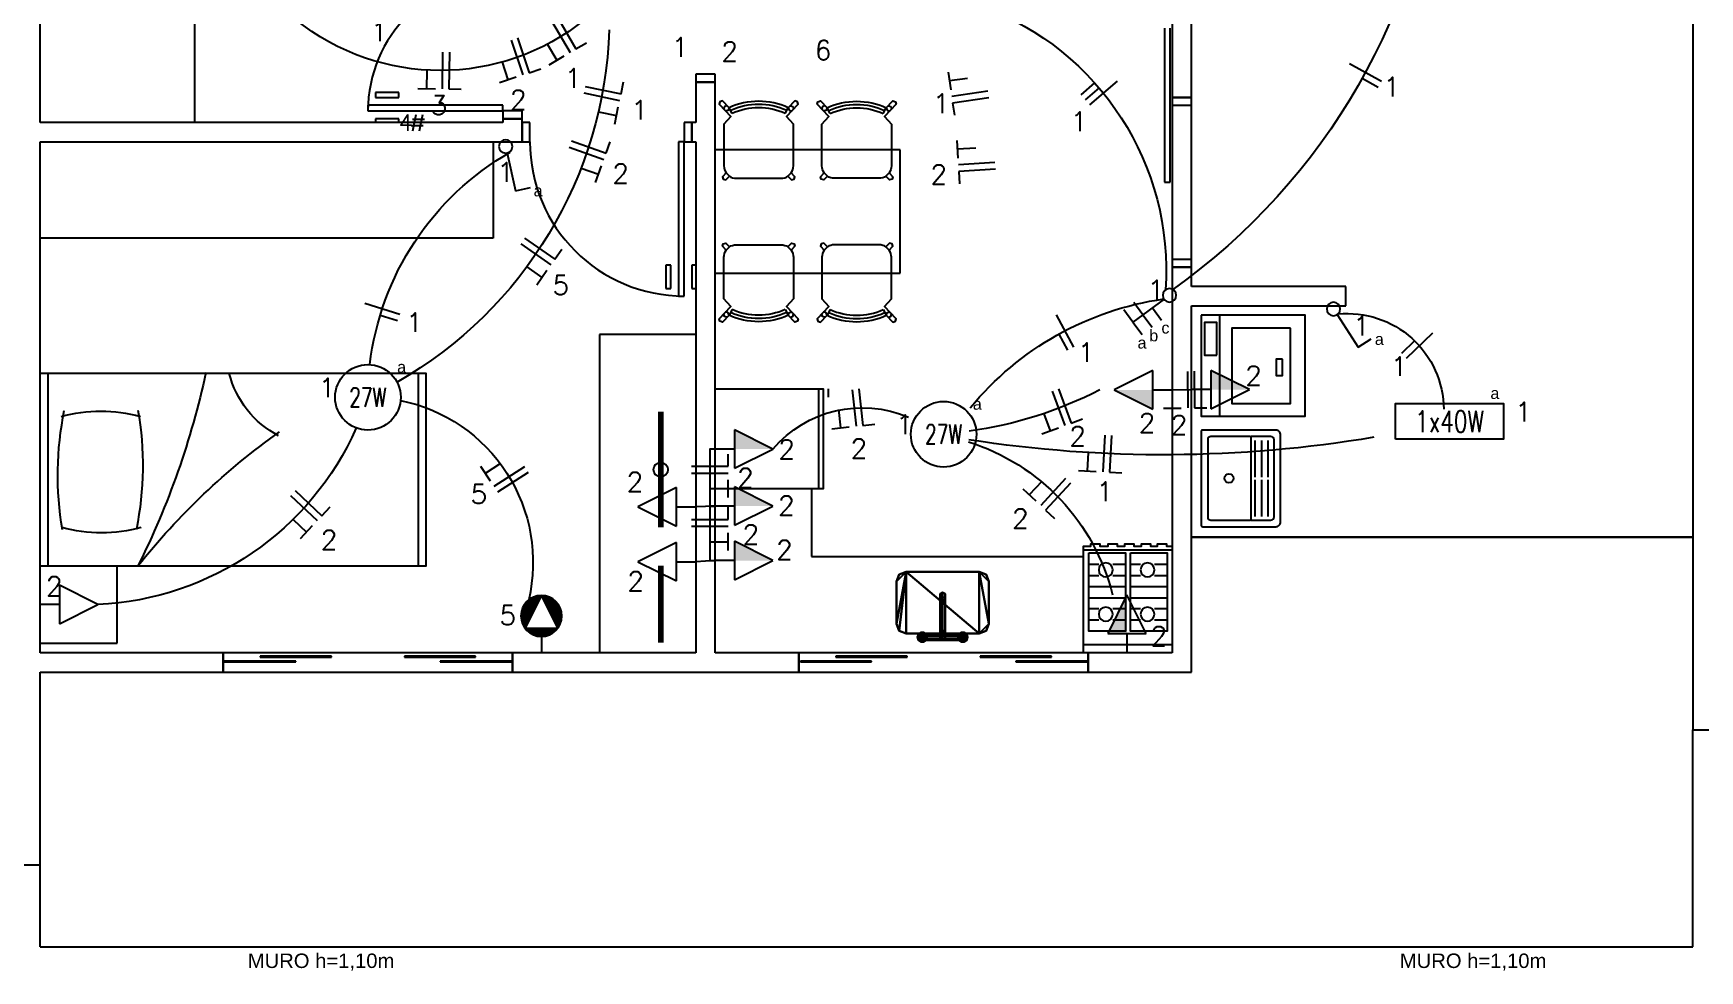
# Model space of a CAD drawing. Header units: metres. Extents: x 49 to 320, y -91 to 27.
# Drawn here: x 160.79 to 169.43, y -58.7 to -53.84 of the extents above; entities that cross this region are included whole.
import ezdxf
from ezdxf.enums import TextEntityAlignment as Align

# ---------------------------------------------------------------- set-up
doc = ezdxf.new("R2010")
doc.units = ezdxf.units.M
doc.header["$LTSCALE"] = 0.2
for name, color, linetype in [('ARQ-___-___-VST', 9, 'Continuous'), ('ARQ-EQP', 24, 'Continuous'), ('ARQ-EQP-___-INT', 7, 'Continuous'), ('ARQ-MOB-___-INT', 7, 'Continuous'), ('BITOLA', 7, 'Continuous'), ('CIRCUITO', 7, 'Continuous'), ('CIRCUITO_FIACAO', 10, 'Continuous'), ('INTERRUPTORES', 6, 'Continuous'), ('LUMINARIAS', 1, 'Continuous'), ('SOMENTE_FIACAO', 3, 'Continuous'), ('SOMENTE_TUBULACAO', 5, 'Continuous'), ('TEXTO_INTERRUPTOR', 7, 'Continuous'), ('TOMADAS', 3, 'Continuous')]:
    doc.layers.add(name, color=color, linetype=linetype)
doc.styles.add('REGUA60', font='arial.ttf')
doc.styles.add('ROMANS', font='romans', dxfattribs={"height": 6})
doc.styles.get("Standard").update_dxf_attribs({"font": 'arial.ttf'})

# ---------------------------------------------------------------- blocks, each defined once
blk = doc.blocks.new('MCCUB1_3')
at = {"color": 254}
mesh = blk.add_polyface(dxfattribs=at)
corners = [(-1.37, -30.51, 100.3), (-1.37, -30.51, 95.49), (-0.07, -31.26, 95.49), (-0.07, -31.26, 100.61), (-1.37, -29.01, 99.68), (-1.37, -29.01, 95.49), (-0.07, -28.26, 99.37), (-0.07, -28.26, 95.49), (1.23, -29.01, 99.68), (1.23, -29.01, 95.49), (1.23, -30.51, 100.3), (1.23, -30.51, 95.49), (-1.37, -27.24, 103.57), (-0.07, -27.55, 104.32), (-1.37, -26.62, 102.07), (-0.07, -26.31, 101.32), (1.23, -26.62, 102.07), (1.23, -27.24, 103.57), (-1.37, -10.62, 103.57), (-0.07, -10.31, 104.32), (-1.37, -11.24, 102.07), (-0.07, -11.55, 101.32), (1.23, -11.24, 102.07), (1.23, -10.62, 103.57), (-1.37, -7.57, 100.52), (-0.07, -7.04, 101.05), (-1.37, -8.63, 99.46), (-0.07, -9.16, 98.93), (1.23, -8.63, 99.46), (1.23, -7.57, 100.52), (-12.07, -6.6, 99.98), (-12.07, -7.35, 101.29), (11.93, -7.35, 101.29), (11.93, -6.6, 99.98), (-12.07, -7.36, 98.69), (11.93, -7.36, 98.69), (-12.07, -8.86, 98.7), (11.93, -8.86, 98.7), (-12.07, -9.6, 100), (11.93, -9.6, 100), (-12.07, -8.85, 101.29), (11.93, -8.85, 101.29), (12.46, -6.63, 106.88), (11.21, -5.72, 106.88), (9.67, -5.72, 106.88), (8.42, -6.62, 106.88), (7.93, -8.09, 106.88), (8.4, -9.56, 106.88), (9.64, -10.47, 106.88), (12.44, -9.59, 106.88), (11.19, -10.48, 106.88), (12.93, -8.12, 106.88), (12.46, -6.63, 101.88), (11.21, -5.72, 101.88), (9.67, -5.72, 101.88), (8.42, -6.62, 101.88), (7.93, -8.09, 101.88), (8.4, -9.56, 101.88), (9.64, -10.47, 101.88), (11.19, -10.48, 101.88), (12.44, -9.59, 101.88), (12.93, -8.12, 101.88), (-8.07, -8.12, 101.88), (-8.54, -6.63, 101.88), (-8.54, -6.63, 106.88), (-8.07, -8.12, 106.88), (-8.56, -9.59, 101.88), (-8.56, -9.59, 106.88), (-9.81, -10.48, 101.88), (-9.81, -10.48, 106.88), (-11.36, -10.47, 101.88), (-11.36, -10.47, 106.88), (-12.6, -9.56, 101.88), (-12.6, -9.56, 106.88), (-13.07, -8.09, 101.88), (-13.07, -8.09, 106.88), (-12.58, -6.62, 101.88), (-12.58, -6.62, 106.88), (-11.33, -5.72, 101.88), (-11.33, -5.72, 106.88), (-9.79, -5.72, 101.88), (-9.79, -5.72, 106.88)]
mesh.append_faces([[corners[k] for k in face] for face in [(30, 31, 32, 33), (34, 30, 33, 35), (36, 34, 35, 37), (38, 36, 37, 39), (40, 38, 39, 41), (31, 40, 41, 32), (52, 53, 43, 42), (53, 54, 44, 43), (54, 55, 45, 44), (55, 56, 46, 45), (56, 57, 47, 46), (57, 58, 48, 47), (58, 59, 50, 48), (59, 60, 49, 50), (60, 61, 51, 49), (61, 52, 42, 51), (62, 63, 64, 65), (66, 62, 65, 67), (68, 66, 67, 69), (70, 68, 69, 71), (72, 70, 71, 73), (74, 72, 73, 75), (76, 74, 75, 77), (78, 76, 77, 79), (80, 78, 79, 81), (63, 80, 81, 64)]], dxfattribs={"color": 254})
mesh.append_faces([[corners[k] for k in face] for face in [(32, 37, 35, 33), (49, 48, 50), (42, 49, 51), (64, 67, 65), (67, 71, 69)]], dxfattribs={"vtx0": -1, "color": 254})
mesh.append_faces([[corners[k] for k in face] for face in [(32, 39, 37), (42, 44, 45), (42, 45, 46), (42, 46, 47), (42, 47, 48), (64, 73, 71), (64, 75, 73), (64, 77, 75), (64, 79, 77)]], dxfattribs={"vtx0": -1, "vtx2": -1, "color": 254})
mesh.append_faces([[corners[k] for k in face] for face in [(24, 18, 19, 25), (26, 20, 18, 24), (27, 21, 20, 26), (28, 22, 21, 27), (29, 23, 22, 28), (25, 19, 23, 29)]], dxfattribs={"vtx1": -1, "color": 254})
mesh.append_faces([[corners[k] for k in face] for face in [(36, 38, 31)]], dxfattribs={"vtx1": -1, "vtx2": -1, "color": 254})
mesh.append_faces([[corners[k] for k in face] for face in [(12, 0, 3, 13), (14, 4, 0, 12), (15, 6, 4, 14), (16, 8, 6, 15), (17, 10, 8, 16), (13, 3, 10, 17), (18, 12, 13, 19), (20, 14, 12, 18), (21, 15, 14, 20), (22, 16, 15, 21), (23, 17, 16, 22), (19, 13, 17, 23)]], dxfattribs={"vtx1": -1, "vtx3": -1, "color": 254})
mesh.append_faces([[corners[k] for k in face] for face in [(32, 41, 39), (30, 34, 36, 31), (38, 40, 31), (42, 43, 44), (64, 81, 79)]], dxfattribs={"vtx2": -1, "color": 254})
mesh.append_faces([[corners[k] for k in face] for face in [(0, 1, 2, 3), (4, 5, 1, 0), (6, 7, 5, 4), (8, 9, 7, 6), (10, 11, 9, 8), (3, 2, 11, 10)]], dxfattribs={"vtx3": -1, "color": 254})
mesh = blk.add_polyface(dxfattribs=at)
corners = [(-24, -37, 70), (-22.54, -40.54, 70), (-19, -42, 70), (-24, -15, 70), (-22.54, -11.46, 70), (-19, -10, 70), (19, -10, 70), (19, -42, 70), (24, -15, 70), (24, -37, 70), (22.54, -40.54, 70), (22.54, -11.46, 70), (-24, -37, 85), (-22.54, -40.54, 85), (-19, -42, 85), (19, -42, 85), (22.54, -40.54, 85), (24, -37, 85), (24, -15, 85), (22.54, -11.46, 85), (19, -10, 85), (-19, -10, 85), (-22.54, -11.46, 85), (-24, -15, 85)]
mesh.append_faces([[corners[k] for k in face] for face in [(9, 7, 10), (6, 8, 11)]], dxfattribs={"vtx0": -1, "color": 254})
mesh.append_faces([[corners[k] for k in face] for face in [(0, 2, 3), (3, 2, 4), (4, 2, 5), (5, 2, 6), (8, 7, 9)]], dxfattribs={"vtx0": -1, "vtx1": -1, "color": 254})
mesh.append_faces([[corners[k] for k in face] for face in [(6, 7, 8)]], dxfattribs={"vtx0": -1, "vtx1": -1, "vtx2": -1, "color": 254})
mesh.append_faces([[corners[k] for k in face] for face in [(6, 2, 7)]], dxfattribs={"vtx0": -1, "vtx2": -1, "color": 254})
mesh.append_faces([[corners[k] for k in face] for face in [(12, 13, 0), (13, 14, 1), (14, 15, 2), (15, 16, 7), (16, 17, 10), (17, 18, 9), (18, 19, 8), (19, 20, 11), (20, 21, 6), (21, 22, 5), (22, 23, 4), (23, 12, 3)]], dxfattribs={"vtx1": -1, "color": 254})
mesh.append_faces([[corners[k] for k in face] for face in [(0, 1, 2), (13, 1, 0), (14, 2, 1), (15, 7, 2), (16, 10, 7), (17, 9, 10), (18, 8, 9), (19, 11, 8), (20, 6, 11), (21, 5, 6), (22, 4, 5), (23, 3, 4), (12, 0, 3)]], dxfattribs={"vtx2": -1, "color": 254})
blk = doc.blocks.new('EQF4B__2')
at = {"color": 0}
blk.add_lwpolyline([(25.5, -5), (-25.5, -5), (-25.5, -66.5), (-21.38, -66.5), (-21.38, -67.88), (-16.2, -67.88), (-16.2, -66.5), (-11.34, -66.5), (-11.34, -67.88), (-6.17, -67.88), (-6.17, -66.5), (-1.71, -66.5), (-1.71, -67.88), (3.46, -67.88), (3.46, -66.5), (7.78, -66.5), (7.78, -67.88), (12.95, -67.88), (12.95, -66.5), (17, -66.5), (17, -67.88), (22.17, -67.88), (22.17, -66.5), (25.5, -66.5)], close=True, dxfattribs=at)
at = {"layer": 'ARQ-EQP-___-INT'}
for p, q in [((-25.3, -9.71), (25.3, -9.71)), ((-22.6, -24.06), (-16.79, -24.06)), ((-8.71, -24.06), (-1.4, -24.06)), ((1.41, -24.06), (7.22, -24.06)), ((15.3, -24.06), (22.61, -24.06)), ((-22.6, -30.61), (-16.79, -30.61)), ((-22.6, -36.68), (-1.4, -36.68)), ((-8.71, -30.61), (-1.4, -30.61)), ((1.41, -30.61), (7.22, -30.61)), ((1.41, -36.68), (22.61, -36.68)), ((15.3, -30.61), (22.61, -30.61)), ((-22.6, -43.28), (-1.4, -43.28)), ((1.41, -43.28), (22.61, -43.28)), ((-22.6, -49.56), (-16.79, -49.56)), ((-22.6, -56.11), (-16.79, -56.11)), ((-8.71, -49.56), (-1.4, -49.56)), ((-8.71, -56.11), (-1.4, -56.11)), ((1.41, -49.56), (7.22, -49.56)), ((1.41, -56.11), (7.22, -56.11)), ((15.3, -49.56), (22.61, -49.56)), ((15.3, -56.11), (22.61, -56.11)), ((-25.3, -64.38), (25.3, -64.38))]:
    blk.add_line(p, q, dxfattribs=at)
for points in [[(-22.6, -62.6), (-1.4, -62.6), (-1.4, -17.4), (-22.6, -17.4)], [(1.41, -62.6), (22.61, -62.6), (22.61, -17.4), (1.41, -17.4)]]:
    blk.add_lwpolyline(points, close=True, dxfattribs=at)
for centre in [(-12.75, -27.25), (11.26, -27.25), (-12.75, -52.75), (11.26, -52.75)]:
    blk.add_circle(centre, 4.04, dxfattribs=at)
blk = doc.blocks.new('EQREFR22')
at = {"color": 0}
blk.add_lwpolyline([(30.5, -10), (-30.5, -10), (-30.5, -76), (30.5, -76)], close=True, dxfattribs=at)
at = {"layer": 'ARQ-EQP-___-INT'}
for p, q in [((-30.5, -73), (30.5, -73)), ((-30.5, -79), (-25.5, -79))]:
    blk.add_line(p, q, dxfattribs=at)
blk = doc.blocks.new('MBCAD4_2')
at = {"color": 0}
blk.add_lwpolyline([(0, 49.7, 0.106639), (-19.2, 45.5), (-23.5, 49.9), (-25.1, 49.4), (-25.6, 47.8), (-18, 39.9), (-22.5, 34.9), (-22.5, 7.9, 0.159591), (-21, 3.3), (-23.5, 0.8), (-23, -0.8), (-21.3, -1.3), (-19, 1.2, 0.162734), (-14.5, -0.1), (0, -0.1), (14.5, -0.1, 0.162734), (19, 1.2), (21.3, -1.3), (23, -0.8), (23.5, 0.8), (21, 3.3, 0.159591), (22.5, 7.9), (22.5, 34.9), (18, 39.9), (25.6, 47.8), (25.1, 49.4), (23.5, 49.9), (19.2, 45.5, 0.106639), (0, 49.7)], format="xyb", dxfattribs=at)
at = {"layer": 'ARQ-MOB-___-INT'}
for p, q in [((-17.2, 41.8), (-19.2, 45.5)), ((17.2, 41.8), (19.2, 45.5)), ((-19, 1.2), (-21, 3.3)), ((19, 1.2), (21, 3.3))]:
    blk.add_line(p, q, dxfattribs=at)
for points in [[(-20.5, 46.8), (-22.2, 46.4), (-22.6, 44.7)], [(-19.2, 45.3), (-20, 43.7), (-21.7, 43.6)], [(19.2, 45.3), (20, 43.7), (21.7, 43.6)], [(20.5, 46.8), (22.2, 46.4), (22.6, 44.7)]]:
    blk.add_lwpolyline(points, dxfattribs=at)
for radius in [43.9, 41.7]:
    blk.add_arc((0, 3.8), radius, 65.5712, 114.3973, dxfattribs=at)
blk = doc.blocks.new('MDCSOL_2')
at = {"color": 0}
blk.add_lwpolyline([(100, 0), (0, 0), (0, -200), (100, -200)], close=True, dxfattribs=at)
at = {"layer": 'ARQ-MOB-___-INT'}
for p, q in [((0, -4), (100, -4)), ((0, -196), (100, -196))]:
    blk.add_line(p, q, dxfattribs=at)
for centre, radius, start, end in [((52.86, -178.03), 168.83, 80.35079, 101.47507), ((96.47, -31.45), 76.8, 164.48595, 195.51405), ((5.99, -31.87), 76.8, 344.48595, 15.51405), ((-91.71, 334.65), 430.43, 282.25998, 296.44404), ((47.8, 115.62), 168.83, 260.21125, 281.33553), ((323.63, -332.25), 359.55, 128.46696, 144.62757), ((-11.98, -146.66), 50.03, 27.33297, 76.02563)]:
    blk.add_arc(centre, radius, start, end, dxfattribs=at)
blk = doc.blocks.new('EQLAV1_2')
at = {"color": 0}
blk.add_lwpolyline([(30.8, -10), (-30.8, -10), (-30.8, -73.5), (30.8, -73.5)], close=True, dxfattribs=at)
at = {"layer": 'ARQ-EQP-___-INT'}
blk.add_line((30.8, -21.3), (-30.8, -21.3), dxfattribs=at)
for points in [[(6.4, -19.6), (26.4, -19.6), (26.4, -12.1), (6.4, -12.1)], [(22.9, -64.6), (22.9, -28.8), (-23, -28.8), (-23, -64.6)], [(4, -59.7), (4, -55.7), (-6, -55.7), (-6, -59.7)]]:
    blk.add_lwpolyline(points, close=True, dxfattribs=at)
blk = doc.blocks.new('SAT13S_2')
at = {"layer": 'ARQ-EQP', "color": 0, "linetype": 'ByBlock'}
blk.add_lwpolyline([(-26.5, -48.5), (26.5, -48.5, 0.414214), (29.5, -45.5), (29.5, -1, 0.414214), (28.5, 0), (-28.5, 0, 0.414214), (-29.5, -1), (-29.5, -45.5, 0.414214)], format="xyb", close=True, dxfattribs=at)
at = {"layer": 'ARQ-EQP-___-INT'}
for points in [[(25.5, -27.7), (25.5, -6, 0.414214), (23.5, -4), (-23.5, -4, 0.414214), (-25.5, -6), (-25.5, -27.7)], [(-25.5, -27.8), (-25.5, -29.7, 0.414214), (-24.5, -30.6), (-23.2, -30.6), (23.1, -30.6), (24.5, -30.6, 0.414214), (25.5, -29.7), (25.5, -27.8)], [(-25.5, -30.5), (-25.5, -42.5, 0.414214), (-23.5, -44.5)], [(-23.5, -44.5), (23.5, -44.5, 0.414214), (25.5, -42.5), (25.5, -30.5, 0.414214)], [(-23.2, -33), (-0.9, -33, 0.414214)], [(-23.2, -37), (-0.9, -37, 0.414214)], [(0.8, -33), (23.1, -33, 0.414214)], [(0.8, -37), (23.1, -37, 0.414214)], [(-23.2, -41), (-0.9, -41, 0.414214)], [(0.8, -41), (23.1, -41, 0.414214)]]:
    blk.add_lwpolyline(points, format="xyb", dxfattribs=at)
blk.add_circle((0, -17), 2.8, dxfattribs=at)
blk = doc.blocks.new('*U365', base_point=(3476.24, 1076.33))
at = {"linetype": 'Continuous'}
blk.add_circle((3476.24, 1076.33), 17, dxfattribs=at)
at = {"linetype": 'Continuous', "style": 'ROMANS', "width": 0.7}
blk.add_text('27W', height=10, dxfattribs=at).set_placement((3476.2, 1076.33), align=Align.MIDDLE)
blk = doc.blocks.new('*U366', base_point=(3177.74, 1095.49))
at = {"linetype": 'Continuous'}
blk.add_circle((3177.74, 1095.49), 17, dxfattribs=at)
at = {"linetype": 'Continuous', "style": 'ROMANS', "width": 0.7}
blk.add_text('27W', height=10, dxfattribs=at).set_placement((3177.7, 1095.49), align=Align.MIDDLE)
blk = doc.blocks.new('*U391', base_point=(3738.49, 1082.99))
blk.add_lwpolyline([(3710.49, 1073.74), (3710.49, 1092.24), (3766.49, 1092.24), (3766.49, 1073.74)], close=True)
at = {"style": 'ROMANS', "width": 0.75}
blk.add_text('1x40W', height=11, dxfattribs=at).set_placement((3738.49, 1082.99), align=Align.MIDDLE)
blk = doc.blocks.new('*U403', base_point=(1514.21, 377.99))
at = {"color": 2}
for p, q in [((1517.52, 383.81), (1521.84, 403.33)), ((1521.84, 403.33), (1529.65, 401.6))]:
    blk.add_line(p, q, dxfattribs=at)
blk.add_circle((1516.76, 380.39), 3.5, dxfattribs=at)
blk = doc.blocks.new('*U406', base_point=(1931.35, 462.99))
at = {"color": 2}
for p, q in [((1936.31, 467.62), (1947.13, 484.44)), ((1947.13, 484.44), (1953.85, 480.12))]:
    blk.add_line(p, q, dxfattribs=at)
blk.add_circle((1934.41, 464.68), 3.5, dxfattribs=at)
blk = doc.blocks.new('*U409', base_point=(1850.74, 454.41))
for p, q in [((1830.37, 471.51), (1835.1, 477.96)), ((1830.37, 471.51), (1825.64, 465.05)), ((1846.5, 459.68), (1830.37, 471.51)), ((1835.55, 467.71), (1830.82, 461.25)), ((1835.55, 467.71), (1840.28, 474.16)), ((1840.49, 464.09), (1845.22, 470.54))]:
    blk.add_line(p, q)
blk.add_circle((1849.32, 457.61), 3.5)
blk = doc.blocks.new('*X411')
at = {"color": 0}
for p, q in [((332.4, 758.5), (337.4, 763.5)), ((332.4, 757.6), (337.4, 762.6)), ((332.5, 759.4), (337.4, 764.3)), ((332.7, 760.5), (337.4, 765.2)), ((333, 761.7), (337.4, 766.1)), ((333.6, 763.2), (337.4, 767)), ((335.1, 765.5), (337.2, 767.7)), ((338, 767.5), (339.5, 769.1)), ((338.6, 767.3), (341, 769.7)), ((339.2, 767), (342.2, 770)), ((339.7, 766.7), (343.3, 770.2)), ((340.3, 766.4), (344.3, 770.3)), ((340.9, 766.1), (345.2, 770.3)), ((341.5, 765.8), (346, 770.3)), ((342.1, 765.5), (346.8, 770.2)), ((342.7, 765.2), (347.6, 770)), ((343.3, 764.9), (348.3, 769.9)), ((343.9, 764.6), (348.9, 769.7)), ((344.5, 764.3), (349.6, 769.4)), ((345.1, 764), (350.2, 769.2)), ((345.6, 763.7), (350.8, 768.9)), ((346.2, 763.4), (351.4, 768.5)), ((346.8, 763.1), (351.9, 768.2)), ((347.4, 762.8), (352.4, 767.8)), ((348, 762.5), (352.9, 767.4)), ((348.6, 762.2), (353.4, 767)), ((349.2, 761.9), (353.8, 766.6)), ((349.8, 761.7), (354.3, 766.1)), ((350.4, 761.4), (354.7, 765.7)), ((350.9, 761.1), (355, 765.2)), ((351.5, 760.8), (355.4, 764.6)), ((352.1, 760.5), (355.7, 764.1)), ((352.7, 760.2), (356, 763.5)), ((353.3, 759.9), (356.3, 762.9)), ((332.5, 756.7), (337.4, 761.7)), ((332.6, 755.9), (337.4, 760.8)), ((332.7, 755.2), (337.4, 759.9)), ((332.9, 754.5), (337.4, 759)), ((333.1, 753.8), (337.4, 758.1)), ((333.3, 753.2), (337.4, 757.3)), ((333.6, 752.5), (337.4, 756.4)), ((333.9, 752), (337.4, 755.5)), ((334.2, 751.4), (337.4, 754.6)), ((334.5, 750.9), (337.4, 753.7)), ((334.9, 750.3), (337.4, 752.8)), ((340.5, 746.2), (346.8, 752.5)), ((341.1, 745.9), (348.6, 753.4)), ((341.8, 745.7), (350.4, 754.3)), ((342.5, 745.6), (352.1, 755.2)), ((343.3, 745.4), (353.9, 756.1)), ((344.1, 745.4), (355.7, 757)), ((344.9, 745.3), (357.4, 757.8)), ((345.8, 745.4), (357.4, 756.9)), ((346.8, 745.5), (357.3, 755.9)), ((348, 745.7), (357, 754.8)), ((349.2, 746.1), (356.7, 753.5)), ((353.9, 759.6), (356.6, 762.3)), ((354.5, 759.3), (356.8, 761.6)), ((355.1, 759), (357, 761)), ((355.7, 758.7), (357.2, 760.2)), ((356.2, 758.4), (357.3, 759.5)), ((356.8, 758.1), (357.4, 758.7)), ((335.3, 749.8), (337.4, 752)), ((335.7, 749.4), (337.4, 751.1)), ((336.1, 748.9), (337.4, 750.2)), ((336.6, 748.5), (337.4, 749.3)), ((337.1, 748.1), (337.4, 748.4)), ((337.6, 747.7), (338, 748.1)), ((338.1, 747.3), (339.8, 749)), ((338.7, 747), (341.5, 749.9)), ((339.2, 746.7), (343.3, 750.8)), ((339.8, 746.4), (345.1, 751.7)), ((350.8, 746.8), (355.9, 751.9))]:
    blk.add_line(p, q, dxfattribs=at)
blk = doc.blocks.new('*U413', base_point=(1531.18, 642.99))
for p, q in [((1531.18, 634.49), (1531.18, 642.99)), ((1531.18, 613.24), (1522.68, 630.24)), ((1522.68, 630.24), (1539.68, 630.24)), ((1539.68, 630.24), (1531.18, 613.24))]:
    blk.add_line(p, q)
blk.add_circle((1531.18, 623.87), 10.62)
at = {"xscale": 0.85, "yscale": 0.85, "zscale": 0.85, "rotation": 270}
blk.add_blockref('*X411', (887.02, 917.05), dxfattribs=at)
blk = doc.blocks.new('*U415', base_point=(1271.24, 617.96))
for p, q in [((1281.24, 627.96), (1301.24, 617.96)), ((1281.24, 607.96), (1281.24, 627.96)), ((1281.24, 617.96), (1271.24, 617.96)), ((1301.24, 617.96), (1281.24, 607.96))]:
    blk.add_line(p, q)
blk = doc.blocks.new('*U423', base_point=(1611.24, 595.75))
for p, q in [((1581.24, 595.75), (1601.24, 605.75)), ((1601.24, 605.75), (1601.24, 585.75)), ((1601.24, 585.75), (1581.24, 595.75)), ((1601.24, 595.75), (1611.24, 595.75))]:
    blk.add_line(p, q)
blk = doc.blocks.new('*U424', base_point=(1611.24, 567.26))
for p, q in [((1581.24, 567.26), (1601.24, 577.26)), ((1601.24, 577.26), (1601.24, 557.26)), ((1601.24, 557.26), (1581.24, 567.26)), ((1601.24, 567.26), (1611.24, 567.26))]:
    blk.add_line(p, q)
blk = doc.blocks.new('*U428', base_point=(1621.24, 513.53))
for p, q in [((1631.24, 503.53), (1631.24, 523.53)), ((1631.24, 523.53), (1651.24, 513.53)), ((1631.24, 513.53), (1621.24, 513.53)), ((1651.24, 513.53), (1631.24, 503.53))]:
    blk.add_line(p, q)
blk.add_trace([(1631.24, 513.53), (1631.24, 503.53), (1651.24, 513.53)])
blk = doc.blocks.new('*U429', base_point=(1621.24, 566.88))
for p, q in [((1631.24, 556.88), (1631.24, 576.88)), ((1631.24, 576.88), (1651.24, 566.88)), ((1631.24, 566.88), (1621.24, 566.88)), ((1651.24, 566.88), (1631.24, 556.88))]:
    blk.add_line(p, q)
blk.add_trace([(1631.24, 566.88), (1631.24, 556.88), (1651.24, 566.88)])
blk = doc.blocks.new('*U430', base_point=(1827.3, 642.99))
for p, q in [((1827.3, 632.99), (1827.3, 642.99)), ((1827.3, 612.99), (1817.3, 632.99)), ((1817.3, 632.99), (1837.3, 632.99)), ((1837.3, 632.99), (1827.3, 612.99))]:
    blk.add_line(p, q)
blk.add_trace([(1827.3, 632.99), (1817.3, 632.99), (1827.3, 612.99)])
blk = doc.blocks.new('*U431', base_point=(1860.74, 506.52))
for p, q in [((1870.74, 496.52), (1870.74, 516.52)), ((1870.74, 516.52), (1890.74, 506.52)), ((1870.74, 506.52), (1860.74, 506.52)), ((1890.74, 506.52), (1870.74, 496.52))]:
    blk.add_line(p, q)
blk.add_trace([(1870.74, 506.52), (1870.74, 496.52), (1890.74, 506.52)])
blk = doc.blocks.new('*U432', base_point=(1621.24, 595.14))
for p, q in [((1631.24, 585.14), (1631.24, 605.14)), ((1631.24, 605.14), (1651.24, 595.14)), ((1631.24, 595.14), (1621.24, 595.14)), ((1651.24, 595.14), (1631.24, 585.14))]:
    blk.add_line(p, q)
blk.add_trace([(1631.24, 595.14), (1631.24, 585.14), (1651.24, 595.14)])
blk = doc.blocks.new('*U433', base_point=(1850.74, 506.63))
for p, q in [((1820.74, 506.63), (1840.74, 516.63)), ((1840.74, 516.63), (1840.74, 496.63)), ((1840.74, 496.63), (1820.74, 506.63)), ((1840.74, 506.63), (1850.74, 506.63))]:
    blk.add_line(p, q)
blk.add_trace([(1840.74, 506.63), (1840.74, 516.63), (1820.74, 506.63)])
blk = doc.blocks.new('*U438', base_point=(1566.35, 319.99))
at = {"linetype": 'ByBlock'}
for start, end in [(64.71513, 64.71513), (1.87242, 60.25791)]:
    blk.add_arc((1347.88, 312.85), 218.58, start, end, dxfattribs=at)
blk = doc.blocks.new('*U435', base_point=(1553.79, 314.56))
at = {"linetype": 'ByBlock'}
blk.add_arc((1478.74, 221.27), 119.73, 51.18675, 128.81325, dxfattribs=at)
blk = doc.blocks.new('*U439', base_point=(1555.21, 290.06))
at = {"linetype": 'ByBlock'}
for start, end in [(201.09787, 201.09787), (141.96764, 196.2101)]:
    blk.add_arc((1712.22, 167.25), 199.34, start, end, dxfattribs=at)
blk = doc.blocks.new('*U450', base_point=(1442.23, 493.52))
at = {"linetype": 'ByBlock'}
blk.add_arc((1587.59, 510.49), 146.34, 186.65952, 240.26721, dxfattribs=at)
blk = doc.blocks.new('*U451', base_point=(1458.16, 512.18))
at = {"linetype": 'ByBlock'}
blk.add_arc((1441.24, 596.07), 85.58, 281.40062, 13.15308, dxfattribs=at)
blk = doc.blocks.new('*U452', base_point=(1435.21, 526.39))
at = {"linetype": 'ByBlock'}
blk.add_arc((1294.12, 463.76), 154.36, 23.936, 87.35691, dxfattribs=at)
blk = doc.blocks.new('*U460', base_point=(1752.27, 307.91))
at = {"linetype": 'ByBlock'}
blk.add_arc((1702.12, 444.5), 145.5, 290.16087, 4.05589, dxfattribs=at)
blk = doc.blocks.new('*U466', base_point=(1990.06, 212.24))
at = {"linetype": 'ByBlock'}
blk.add_arc((1658.81, 183.21), 332.52, 5.00833, 54.68694, dxfattribs=at)
blk = doc.blocks.new('*U467', base_point=(1721.47, 520.83))
at = {"linetype": 'ByBlock'}
blk.add_arc((1697.51, 576.58), 60.68, 220.32297, 293.25585, dxfattribs=at)
blk = doc.blocks.new('*U468', base_point=(1752.55, 533.52))
at = {"linetype": 'ByBlock'}
blk.add_arc((1718.97, 640.01), 111.65, 287.50306, 345.99796, dxfattribs=at)
blk = doc.blocks.new('*U469', base_point=(1746.05, 515.96))
at = {"linetype": 'ByBlock'}
blk.add_arc((1868.77, 616.62), 158.72, 219.36103, 261.88717, dxfattribs=at)
blk = doc.blocks.new('*U470', base_point=(1752.91, 528.04))
at = {"linetype": 'ByBlock'}
blk.add_arc((1724.36, 319.35), 210.63, 62.76733, 82.20732, dxfattribs=at)
blk = doc.blocks.new('*U471', base_point=(1752.75, 532.49))
at = {"linetype": 'ByBlock'}
blk.add_arc((1853.88, -116.91), 657.23, 80.46592, 98.85132, dxfattribs=at)
blk = doc.blocks.new('*U472', base_point=(1991.53, 516.66))
at = {"linetype": 'ByBlock'}
for start, end in [(10.21395, 10.21395), (264.56027, 359.56285)]:
    blk.add_arc((1941.52, 517.04), 50.01, start, end, dxfattribs=at)
blk = doc.blocks.new('*U473', base_point=(1850.74, 506.63))
at = {"linetype": 'ByBlock'}
blk.add_lwpolyline([(1850.74, 506.63), (1850.74, 506.63), (1860.74, 506.52), (1860.74, 506.52)], dxfattribs=at)
blk = doc.blocks.new('*U474', base_point=(1621.24, 537.31))
at = {"linetype": 'ByBlock'}
blk.add_lwpolyline([(1621.24, 537.31), (1618.44, 537.31), (1618.44, 566.88), (1621.24, 566.88)], dxfattribs=at)
blk = doc.blocks.new('*U475', base_point=(1621.24, 566.88))
at = {"linetype": 'ByBlock'}
blk.add_lwpolyline([(1621.24, 566.88), (1618.44, 566.88), (1618.44, 595.14), (1621.24, 595.14)], dxfattribs=at)
blk = doc.blocks.new('*U476', base_point=(1621.24, 566.88))
at = {"linetype": 'ByBlock'}
blk.add_lwpolyline([(1621.24, 566.88), (1621.24, 566.88), (1611.24, 567.26), (1611.24, 567.26)], dxfattribs=at)
blk = doc.blocks.new('*U477', base_point=(1621.24, 595.14))
at = {"linetype": 'ByBlock'}
blk.add_lwpolyline([(1621.24, 595.14), (1621.24, 595.14), (1611.24, 595.75), (1611.24, 595.75)], dxfattribs=at)
blk = doc.blocks.new('N')
for p, q in [((0, 9.5), (-6.33, 9.5)), ((0, -9.5), (0, 9.5))]:
    blk.add_line(p, q)
blk = doc.blocks.new('F')
blk.add_line((0, -9.5), (0, 9.5))
blk = doc.blocks.new('T')
at = {"linetype": 'Continuous'}
for p, q in [((4.57, 9.5), (-4.57, 9.5)), ((0, 0), (0, 9.5))]:
    blk.add_line(p, q, dxfattribs=at)
blk = doc.blocks.new('*U509', base_point=(2725.25, 323.63))
at = {"layer": 'SOMENTE_FIACAO', "linetype": 'ByBlock', "rotation": 30.37507652}
for name, p in [('T', (2729.69, 327.49)), ('N', (2719.71, 321.64)), ('F', (2722.73, 323.41))]:
    blk.add_blockref(name, p, dxfattribs=at)
blk = doc.blocks.new('*U510', base_point=(2703.67, 356.49))
at = {"layer": 'SOMENTE_FIACAO', "linetype": 'ByBlock', "rotation": 78.39183063}
for name, p in [('T', (2703.16, 362.5)), ('F', (2701.53, 354.59)), ('N', (2700.83, 351.17))]:
    blk.add_blockref(name, p, dxfattribs=at)
blk = doc.blocks.new('*U515', base_point=(2512.98, 351.1))
at = {"layer": 'SOMENTE_FIACAO', "linetype": 'ByBlock', "rotation": 278.17968302}
for name, p in [('N', (2510.19, 356.55)), ('F', (2510.68, 353.08)), ('T', (2511.83, 345.09))]:
    blk.add_blockref(name, p, dxfattribs=at)
blk = doc.blocks.new('*U517', base_point=(2443.39, 537.37))
at = {"layer": 'SOMENTE_FIACAO', "linetype": 'ByBlock', "rotation": 357.08768205}
for name, p in [('N', (2437.71, 539.77)), ('F', (2441.21, 539.59)), ('T', (2449.27, 539.18))]:
    blk.add_blockref(name, p, dxfattribs=at)
blk = doc.blocks.new('R')
blk.add_line((0, 0), (0, 9.5))
blk = doc.blocks.new('*U518', base_point=(2814.44, 466.62))
at = {"layer": 'SOMENTE_FIACAO', "linetype": 'ByBlock', "rotation": 72.36675413}
for name, p in [('F', (2815.34, 464.49)), ('R', (2816.4, 467.83))]:
    blk.add_blockref(name, p, dxfattribs=at)
blk = doc.blocks.new('*U522', base_point=(2280.31, 483.9))
at = {"layer": 'SOMENTE_FIACAO', "linetype": 'ByBlock', "rotation": 313.73165355}
for name, p in [('F', (2277.61, 483.74)), ('R', (2280.03, 481.21))]:
    blk.add_blockref(name, p, dxfattribs=at)
blk = doc.blocks.new('*U523', base_point=(2463.3, 476.31))
at = {"layer": 'SOMENTE_FIACAO', "linetype": 'ByBlock', "rotation": 28.31073473}
for name, p in [('F', (2461.45, 476.05)), ('R', (2464.53, 477.71))]:
    blk.add_blockref(name, p, dxfattribs=at)
blk = doc.blocks.new('*U524', base_point=(2445.26, 351.4))
at = {"layer": 'SOMENTE_FIACAO', "linetype": 'ByBlock', "rotation": 310.47168382}
for name, p in [('F', (2441.41, 352.72)), ('R', (2443.68, 350.06)), ('R', (2445.95, 347.39))]:
    blk.add_blockref(name, p, dxfattribs=at)
blk = doc.blocks.new('*U529', base_point=(2306.71, 343.3))
at = {"layer": 'SOMENTE_FIACAO', "linetype": 'ByBlock', "rotation": 61.18016064999999}
for name, p in [('F', (2305.5, 341.97)), ('R', (2307.18, 345.04))]:
    blk.add_blockref(name, p, dxfattribs=at)
blk = doc.blocks.new('*U572', base_point=(2747.81, 334.48))
at = {"layer": 'SOMENTE_FIACAO', "linetype": 'ByBlock', "rotation": 18.29727333}
for name, p in [('T', (2753.15, 336.76)), ('N', (2742.16, 333.13)), ('F', (2745.48, 334.23))]:
    blk.add_blockref(name, p, dxfattribs=at)
blk = doc.blocks.new('*U573', base_point=(2710.45, 386.05))
at = {"layer": 'SOMENTE_FIACAO', "linetype": 'ByBlock', "rotation": 70.40643759999999}
for name, p in [('T', (2712.12, 391.6)), ('N', (2708.24, 380.7)), ('F', (2709.41, 384))]:
    blk.add_blockref(name, p, dxfattribs=at)
blk = doc.blocks.new('*U575', base_point=(2857.58, 569.55))
at = {"layer": 'SOMENTE_FIACAO', "linetype": 'ByBlock', "rotation": 46.70467799000001}
for name, p in [('T', (2861.48, 573.83)), ('N', (2853.54, 565.4)), ('F', (2855.94, 567.95))]:
    blk.add_blockref(name, p, dxfattribs=at)
blk = doc.blocks.new('*U591', base_point=(2467.02, 516.5))
at = {"layer": 'SOMENTE_FIACAO', "linetype": 'ByBlock', "rotation": 20.21929583}
for name, p in [('T', (2472.26, 519)), ('N', (2461.4, 515)), ('F', (2464.69, 516.21))]:
    blk.add_blockref(name, p, dxfattribs=at)
blk = doc.blocks.new('*U592', base_point=(2400.04, 506.43))
at = {"layer": 'SOMENTE_FIACAO', "linetype": 'ByBlock', "rotation": 0.6403303000000002}
for name, p in [('N', (2394.25, 506.51)), ('F', (2397.75, 506.54)), ('T', (2405.82, 506.64))]:
    blk.add_blockref(name, p, dxfattribs=at)
blk = doc.blocks.new('*U593', base_point=(2507.46, 387.03))
at = {"layer": 'SOMENTE_FIACAO', "linetype": 'ByBlock', "rotation": 273.64961857}
for name, p in [('N', (2506.89, 392.79)), ('F', (2507.11, 389.3)), ('T', (2507.63, 381.24))]:
    blk.add_blockref(name, p, dxfattribs=at)
blk = doc.blocks.new('*U594', base_point=(2573, 516.13))
at = {"layer": 'SOMENTE_FIACAO', "linetype": 'ByBlock', "rotation": 6.154330830000001}
for name, p in [('N', (2567.23, 515.63)), ('F', (2570.71, 516)), ('T', (2578.74, 516.87))]:
    blk.add_blockref(name, p, dxfattribs=at)
blk = doc.blocks.new('*U595', base_point=(2469.92, 558.92))
at = {"layer": 'SOMENTE_FIACAO', "linetype": 'ByBlock', "rotation": 317.1970994}
for name, p in [('N', (2464.91, 562.02)), ('F', (2467.47, 559.64)), ('T', (2473.4, 554.16))]:
    blk.add_blockref(name, p, dxfattribs=at)
blk = doc.blocks.new('*U596', base_point=(2645.25, 552.07))
at = {"layer": 'SOMENTE_FIACAO', "linetype": 'ByBlock', "rotation": 90}
for name, p in [('T', (2645.55, 557.86)), ('F', (2645.55, 549.78)), ('N', (2645.55, 546.28))]:
    blk.add_blockref(name, p, dxfattribs=at)
blk = doc.blocks.new('*U597', base_point=(2645.44, 579.59))
at = {"layer": 'SOMENTE_FIACAO', "linetype": 'ByBlock', "rotation": 90}
for name, p in [('T', (2645.55, 585.38)), ('F', (2645.55, 577.31)), ('N', (2645.55, 573.81))]:
    blk.add_blockref(name, p, dxfattribs=at)
blk = doc.blocks.new('*U599', base_point=(2786.43, 340.57))
at = {"layer": 'SOMENTE_FIACAO', "linetype": 'ByBlock', "rotation": 359.43138145}
for name, p in [('N', (2780.64, 341.05)), ('F', (2784.14, 341.02)), ('T', (2792.22, 340.94))]:
    blk.add_blockref(name, p, dxfattribs=at)
blk = doc.blocks.new('bitol')
for p, q in [((2.3, 3.2), (9.5, 3.2)), ((3.1, 6.9), (10.4, 6.9)), ((5.3, 10), (3.3, 0)), ((9.4, 10), (7.4, 0))]:
    blk.add_line(p, q)
at = {"style": 'ROMANS'}
blk.add_attdef('BS', (10.8, 0), '', height=10, dxfattribs=at)
blk = doc.blocks.new('*U605', base_point=(2737.86, 437.58))
at = {"layer": 'SOMENTE_FIACAO', "linetype": 'ByBlock', "rotation": 55.01672209}
for name, p in [('T', (2740.33, 442.91)), ('F', (2735.7, 436.3)), ('N', (2733.7, 433.43))]:
    blk.add_blockref(name, p, dxfattribs=at)
blk = doc.blocks.new('*U606', base_point=(2751.96, 550.48))
at = {"layer": 'SOMENTE_FIACAO', "linetype": 'ByBlock', "rotation": 302.78682292}
for name, p in [('F', (2747.66, 554.59)), ('F', (2749.56, 551.65)), ('T', (2753.93, 544.86))]:
    blk.add_blockref(name, p, dxfattribs=at)

msp = doc.modelspace()

# ---------------------------------------------------------------- linework, layer by layer
for p, q in [((169.3954, -49.153), (169.3954, -57.453)), ((166.6954, -51.233), (166.6954, -54.173)), ((166.7954, -54.173), (166.7954, -51.233)), ((160.8254, -54.303), (160.8254, -53.003)), ((161.6254, -53.003), (161.6254, -54.303)), ((166.6554, -53.813), (166.6554, -54.613)), ((166.6854, -54.613), (166.6854, -53.813)), ((164.2254, -54.053), (164.2254, -54.093)), ((164.3254, -54.053), (164.2254, -54.053)), ((164.3254, -54.093), (164.3254, -54.053)), ((162.6854, -54.148), (162.5654, -54.148)), ((162.5654, -54.148), (162.5654, -54.173)), ((162.6854, -54.173), (162.6854, -54.148)), ((164.2254, -54.093), (164.2254, -54.303)), ((164.3254, -54.093), (164.2254, -54.093)), ((164.2254, -54.093), (164.3254, -54.093)), ((164.3254, -57.053), (164.3254, -54.093)), ((163.2254, -54.213), (162.5254, -54.213)), ((162.5254, -54.213), (162.5254, -54.243)), ((162.5254, -54.243), (163.2254, -54.243)), ((162.5654, -54.173), (162.6854, -54.173)), ((163.2254, -54.243), (163.2254, -54.213)), ((163.2254, -54.243), (163.2254, -54.283)), ((163.3254, -54.243), (163.2254, -54.243)), ((163.3254, -54.283), (163.3254, -54.243)), ((166.6954, -54.173), (166.7954, -54.173)), ((166.7954, -54.173), (166.6954, -54.173)), ((166.6954, -54.173), (166.6954, -54.213)), ((166.6954, -54.213), (166.7954, -54.213)), ((166.6954, -54.213), (166.6954, -55.013)), ((166.7954, -54.213), (166.7954, -54.173)), ((166.7954, -55.013), (166.7954, -54.213)), ((166.7954, -55.013), (166.7954, -54.213)), ((163.2254, -54.303), (160.8254, -54.303)), ((162.6854, -54.283), (162.5654, -54.283)), ((162.5654, -54.283), (162.5654, -54.303)), ((162.6854, -54.303), (162.6854, -54.283)), ((163.2254, -54.283), (163.2254, -54.303)), ((163.3254, -54.283), (163.2254, -54.283)), ((163.2254, -54.283), (163.3254, -54.283)), ((163.3254, -54.303), (163.3254, -54.283)), ((163.3254, -54.403), (163.3254, -54.303)), ((163.3654, -54.303), (163.3254, -54.303)), ((163.3254, -54.303), (163.3254, -54.403)), ((163.3654, -54.403), (163.3654, -54.303)), ((164.2054, -54.303), (164.1654, -54.303)), ((164.1654, -54.303), (164.1654, -54.403)), ((164.2054, -54.303), (164.2054, -54.403)), ((164.2254, -54.303), (164.2054, -54.303)), ((164.2054, -54.403), (164.2054, -54.303)), ((160.8254, -57.053), (160.8254, -54.403)), ((160.8254, -54.403), (163.3254, -54.403)), ((163.1754, -54.403), (163.1754, -54.903)), ((163.3254, -54.403), (163.3654, -54.403)), ((164.1354, -54.403), (164.1354, -55.203)), ((164.1654, -54.403), (164.1354, -54.403)), ((164.1654, -54.403), (164.2054, -54.403)), ((164.1654, -55.203), (164.1654, -54.403)), ((164.2054, -54.403), (164.2254, -54.403)), ((164.2254, -54.403), (164.2254, -57.053)), ((165.2854, -54.4445), (164.3254, -54.4445)), ((165.2854, -55.0845), (165.2854, -54.4445)), ((166.6554, -54.613), (166.6854, -54.613)), ((163.1754, -54.903), (160.8254, -54.903)), ((166.6954, -55.013), (166.6954, -55.053)), ((166.7954, -55.013), (166.6954, -55.013)), ((166.7954, -55.053), (166.7954, -55.013)), ((164.0704, -55.043), (164.0704, -55.163)), ((164.0954, -55.043), (164.0704, -55.043)), ((164.0954, -55.163), (164.0954, -55.043)), ((164.2054, -55.043), (164.2054, -55.163)), ((164.2254, -55.043), (164.2054, -55.043)), ((164.3254, -55.0845), (165.2854, -55.0845)), ((166.6954, -55.053), (166.6954, -57.053)), ((166.7954, -55.053), (166.6954, -55.053)), ((166.6954, -55.053), (166.7954, -55.053)), ((166.7954, -55.153), (166.7954, -55.053)), ((164.0704, -55.163), (164.0954, -55.163)), ((164.1354, -55.203), (164.1654, -55.203)), ((164.2054, -55.163), (164.2254, -55.163)), ((167.5954, -55.153), (166.7954, -55.153)), ((167.5954, -55.253), (167.5954, -55.153)), ((166.7954, -57.153), (166.7954, -55.253)), ((166.7954, -55.253), (167.5954, -55.253)), ((164.2254, -55.403), (163.7254, -55.403)), ((163.7254, -55.403), (163.7254, -57.053)), ((164.8254, -56.203), (164.8254, -56.553)), ((169.3954, -56.453), (166.7954, -56.453)), ((166.7954, -56.453), (169.3954, -56.453)), ((164.8254, -56.553), (166.2364, -56.553)), ((161.2254, -57.003), (161.2254, -56.603)), ((160.8254, -57.003), (161.2254, -57.003)), ((161.7754, -57.053), (160.8254, -57.053)), ((161.7754, -57.153), (161.7754, -57.053)), ((161.7764, -57.053), (161.7754, -57.053)), ((161.7754, -57.053), (161.7754, -57.153)), ((163.2744, -57.053), (161.7764, -57.053)), ((161.7764, -57.153), (161.7764, -57.053)), ((162.1517, -57.0955), (161.7824, -57.0955)), ((161.7824, -57.0955), (161.7824, -57.1005)), ((161.7824, -57.1005), (162.1517, -57.1005)), ((162.3363, -57.0705), (161.967, -57.0705)), ((161.967, -57.0705), (161.967, -57.0755)), ((161.967, -57.0755), (162.3363, -57.0755)), ((162.1517, -57.1005), (162.1517, -57.0955)), ((162.3363, -57.0755), (162.3363, -57.0705)), ((163.0838, -57.0705), (162.7145, -57.0705)), ((162.7145, -57.0705), (162.7145, -57.0755)), ((162.7145, -57.0755), (163.0838, -57.0755)), ((163.2684, -57.0955), (162.8992, -57.0955)), ((162.8992, -57.0955), (162.8992, -57.1005)), ((162.8992, -57.1005), (163.2684, -57.1005)), ((163.0838, -57.0755), (163.0838, -57.0705)), ((163.2684, -57.1005), (163.2684, -57.0955)), ((163.2754, -57.053), (163.2744, -57.053)), ((163.2744, -57.053), (163.2744, -57.153)), ((163.2754, -57.053), (163.2754, -57.153)), ((164.2254, -57.053), (163.2754, -57.053)), ((163.2754, -57.153), (163.2754, -57.053)), ((164.7604, -57.053), (164.3254, -57.053)), ((164.7604, -57.153), (164.7604, -57.053)), ((164.7614, -57.053), (164.7604, -57.053)), ((164.7604, -57.053), (164.7604, -57.153)), ((166.2594, -57.053), (164.7614, -57.053)), ((164.7614, -57.153), (164.7614, -57.053)), ((165.1367, -57.0955), (164.7674, -57.0955)), ((164.7674, -57.0955), (164.7674, -57.1005)), ((164.7674, -57.1005), (165.1367, -57.1005)), ((165.3213, -57.0705), (164.952, -57.0705)), ((164.952, -57.0705), (164.952, -57.0755)), ((164.952, -57.0755), (165.3213, -57.0755)), ((165.1367, -57.1005), (165.1367, -57.0955)), ((165.3213, -57.0755), (165.3213, -57.0705)), ((166.0688, -57.0705), (165.6995, -57.0705)), ((165.6995, -57.0705), (165.6995, -57.0755)), ((165.6995, -57.0755), (166.0688, -57.0755)), ((166.2534, -57.0955), (165.8842, -57.0955)), ((165.8842, -57.0955), (165.8842, -57.1005)), ((165.8842, -57.1005), (166.2534, -57.1005)), ((166.0688, -57.0755), (166.0688, -57.0705)), ((166.2534, -57.1005), (166.2534, -57.0955)), ((166.2604, -57.053), (166.2594, -57.053)), ((166.2594, -57.053), (166.2594, -57.153)), ((166.2604, -57.053), (166.2604, -57.153)), ((166.6954, -57.053), (166.2604, -57.053)), ((166.2604, -57.153), (166.2604, -57.053)), ((160.8254, -58.153), (160.8254, -57.153)), ((160.8254, -57.153), (161.7754, -57.153)), ((161.7754, -57.153), (161.7764, -57.153)), ((161.7764, -57.153), (163.2744, -57.153)), ((163.2744, -57.153), (163.2754, -57.153)), ((163.2754, -57.153), (164.7604, -57.153)), ((164.7604, -57.153), (164.7614, -57.153)), ((164.7614, -57.153), (166.2594, -57.153)), ((166.2594, -57.153), (166.2604, -57.153)), ((166.2604, -57.153), (166.7954, -57.153)), ((169.3954, -57.453), (169.5454, -57.453)), ((160.6754, -58.153), (160.8254, -58.153))]:
    msp.add_line(p, q)
at = {"const_width": 0.03}
for points in [[(164.0435, -56.103), (164.0435, -56.403), (164.0435, -55.803)], [(164.0435, -56.6008), (164.0435, -57.0008)]]:
    msp.add_lwpolyline(points, dxfattribs=at)
msp.add_circle((164.0435, -56.103), 0.0372)
for centre, radius, start, end in [((163.2254, -54.243), 0.7, 90, 180), ((164.1654, -54.403), 0.8, 180, 270)]:
    msp.add_arc(centre, radius, start, end)
at = {"layer": 'ARQ-___-___-VST'}
for p, q in [((169.3954, -58.578), (169.3954, -57.453)), ((160.8254, -58.578), (160.8254, -58.153)), ((160.8254, -58.578), (169.3954, -58.578))]:
    msp.add_line(p, q, dxfattribs=at)

# ---------------------------------------------------------------- block references
at = {"yscale": 0.008, "zscale": 0.008}
for p, xscale in [((164.5513, -54.5905), 0.008), ((165.0595, -54.5905), -0.008)]:
    msp.add_blockref('MBCAD4_2', p, dxfattribs=dict(at, xscale=xscale))
for name, p, xscale, yscale, zscale, rotation in [('MBCAD4_2', (164.5513, -54.9384), -0.008, 0.008, 0.008, 180), ('MBCAD4_2', (165.0595, -54.9384), 0.008, 0.008, 0.008, 180), ('EQLAV1_2', (166.7604, -55.5643), 0.0085, 0.0085, 0.0085, 90), ('MDCSOL_2', (160.8254, -55.603), -0.01, 0.01, 0.01, 90), ('EQREFR22', (164.2404, -55.9437), -0.0085, 0.0085, 0.0085, 90), ('SAT13S_2', (166.8454, -56.1485), 0.0085, 0.0085, 0.0085, 90), ('EQF4B__2', (166.4659, -57.098), -0.009000000000000001, 0.009000000000000001, 0.009000000000000001, 180), ('MCCUB1_3', (165.5054, -57.053), -0.01, 0.01, 0.01, 180)]:
    msp.add_blockref(name, p, dxfattribs=dict(xscale=xscale, yscale=yscale, zscale=zscale, rotation=rotation))
at = {"layer": 'BITOLA', "linetype": 'ByBlock'}
ref = msp.add_blockref('bitol', (162.8377, -54.2607), dxfattribs=dict(at, xscale=0.0085, yscale=0.0085, zscale=0.0085, rotation=180))
ref.add_attrib('BS', '4', (162.6849, -54.3456), dxfattribs={"layer": '0', "height": 0.085, "style": 'ROMANS'})
at = {"layer": 'INTERRUPTORES', "xscale": -0.01, "yscale": 0.01, "zscale": 0.01, "rotation": 180}
for name, p in [('*U403', (163.214, -54.403)), ('*U409', (166.6954, -55.1671)), ('*U406', (167.5014, -55.253))]:
    msp.add_blockref(name, p, dxfattribs=at)
at = {"layer": 'LUMINARIAS', "xscale": 0.01, "yscale": 0.01, "zscale": 0.01}
for name, p in [('*U366', (162.5254, -55.728)), ('*U365', (165.5104, -55.9196)), ('*U391', (168.1329, -55.853))]:
    msp.add_blockref(name, p, dxfattribs=at)
at = {"layer": 'SOMENTE_FIACAO', "linetype": 'ByBlock', "xscale": 0.01, "yscale": 0.01, "zscale": 0.01, "rotation": 180}
for name, p in [('*U509', (163.5003, -53.8593)), ('*U572', (163.2748, -53.9678)), ('*U599', (162.8886, -54.0287)), ('*U529', (167.6857, -54.056)), ('*U510', (163.7161, -54.1879)), ('*U515', (165.6231, -54.134)), ('*U524', (166.3002, -54.1371)), ('*U573', (163.6483, -54.4836)), ('*U593', (165.6783, -54.4933)), ('*U605', (163.3742, -54.9988)), ('*U518', (162.6085, -55.2892)), ('*U523', (166.1198, -55.3861)), ('*U522', (167.9497, -55.462)), ('*U592', (166.7525, -55.6873)), ('*U594', (165.0229, -55.7843)), ('*U591', (166.0827, -55.7881)), ('*U517', (166.319, -55.9968)), ('*U606', (163.2332, -56.1278)), ('*U596', (164.3003, -56.1437)), ('*U595', (166.0536, -56.2122)), ('*U575', (162.177, -56.3185)), ('*U597', (164.2985, -56.4189))]:
    msp.add_blockref(name, p, dxfattribs=at)
at = {"layer": 'SOMENTE_TUBULACAO', "linetype": 'Continuous', "yscale": 0.01, "zscale": 0.01, "rotation": 180}
for name, p, xscale in [('*U439', (163.6651, -53.5236), -0.01), ('*U438', (157.7244, -53.8229), 0.01), ('*U438', (163.7765, -53.8229), -0.01), ('*U466', (168.0886, -52.7455), -0.01), ('*U460', (165.7106, -53.7021), -0.01), ('*U435', (163.6508, -53.7686), -0.01), ('*U450', (162.5353, -55.5582), -0.01), ('*U469', (165.6485, -55.7826), -0.01), ('*U472', (168.1033, -55.7896), -0.01), ('*U467', (165.3277, -55.8313), -0.01), ('*U470', (165.6421, -55.9034), -0.01), ('*U473', (166.6954, -55.6894), -0.01), ('*U451', (162.6946, -55.7448), -0.01), ('*U452', (162.4651, -55.8869), -0.01), ('*U468', (165.6385, -55.9583), -0.01), ('*U471', (165.6405, -55.9479), -0.01), ('*U474', (164.3254, -55.9961), -0.01), ('*U476', (164.3254, -56.2918), -0.01), ('*U475', (164.3254, -56.2918), -0.01), ('*U477', (164.3254, -56.5744), -0.01)]:
    msp.add_blockref(name, p, dxfattribs=dict(at, xscale=xscale))
at = {"layer": 'TOMADAS', "xscale": -0.01, "yscale": 0.01, "zscale": 0.01, "rotation": 180}
for name, p in [('*U433', (166.6954, -55.6894)), ('*U433', (166.6954, -55.6894)), ('*U431', (166.7954, -55.6882)), ('*U431', (166.7954, -55.6882)), ('*U428', (164.3254, -55.9961)), ('*U428', (164.3254, -55.9961)), ('*U424', (164.2254, -56.2956)), ('*U424', (164.2254, -56.2956)), ('*U429', (164.3254, -56.2918)), ('*U429', (164.3254, -56.2918)), ('*U423', (164.2254, -56.5805)), ('*U423', (164.2254, -56.5805)), ('*U432', (164.3254, -56.5744)), ('*U432', (164.3254, -56.5744)), ('*U415', (160.8254, -56.8026)), ('*U415', (160.8254, -56.8026)), ('*U413', (163.4248, -57.053)), ('*U413', (163.4248, -57.053)), ('*U430', (166.461, -57.053)), ('*U430', (166.461, -57.053))]:
    msp.add_blockref(name, p, dxfattribs=at)

# ---------------------------------------------------------------- texts
at = {"layer": 'ARQ-___-___-VST', "style": 'REGUA60'}
for p in [(161.9024, -58.6874), (167.8757, -58.6874)]:
    msp.add_text('MURO h=1,10m', height=0.075, dxfattribs=at).set_placement(p)
at = {"layer": 'CIRCUITO', "style": 'ROMANS'}
for s, p in [('1', (163.1961, -54.6098)), ('1', (166.5683, -55.2203)), ('1', (167.634, -55.4067)), ('1', (162.2708, -55.728)), ('2', (167.0748, -55.6656)), ('2', (166.522, -55.9112)), ('1', (168.4738, -55.853)), ('1', (165.2629, -55.9196)), ('2', (164.6536, -56.0478)), ('2', (163.8667, -56.217)), ('2', (164.6523, -56.3397)), ('2', (164.6423, -56.5689)), ('2', (160.8559, -56.7574)), ('2', (163.871, -56.7316)), ('5', (163.2081, -56.9083)), ('2', (166.5835, -57.0163))]:
    msp.add_text(s, height=0.1, dxfattribs=at).set_placement(p)
at = {"layer": 'CIRCUITO_FIACAO', "linetype": 'ByBlock', "style": 'ROMANS'}
for s, p in [('1', (162.5398, -53.8814)), ('1', (164.0999, -53.9627)), ('2', (164.3582, -53.9843)), ('6', (164.8424, -53.9782)), ('1', (163.545, -54.1236)), ('1', (167.7909, -54.1681)), ('3', (162.851, -54.2633)), ('2', (163.2622, -54.2348)), ('1', (165.4552, -54.2538)), ('1', (163.891, -54.2879)), ('1', (166.1687, -54.3483)), ('2', (163.793, -54.6179)), ('2', (165.4427, -54.6223)), ('5', (163.4826, -55.196)), ('1', (162.7234, -55.3892)), ('1', (166.2065, -55.5447)), ('1', (167.8292, -55.6172)), ('2', (166.1625, -55.9792)), ('2', (166.6882, -55.9216)), ('2', (165.0282, -56.0433)), ('2', (164.4402, -56.1954)), ('5', (163.0578, -56.2793)), ('1', (166.3025, -56.2663)), ('2', (165.8657, -56.4069)), ('2', (162.2812, -56.5176)), ('2', (164.4681, -56.4892))]:
    msp.add_text(s, height=0.1, dxfattribs=at).set_placement(p)
at = {"layer": 'TEXTO_INTERRUPTOR'}
for s, p in [('a', (163.4076, -54.6563)), ('b', (166.5998, -55.4066)), ('c', (166.6606, -55.3678)), ('a', (166.539, -55.4454)), ('a', (167.7693, -55.4267)), ('a', (162.7, -55.5711)), ('a', (168.3686, -55.7071)), ('a', (165.685, -55.7627))]:
    msp.add_text(s, height=0.06, dxfattribs=at).set_placement(p, align=Align.MIDDLE)

doc.saveas('drawing.dxf')
